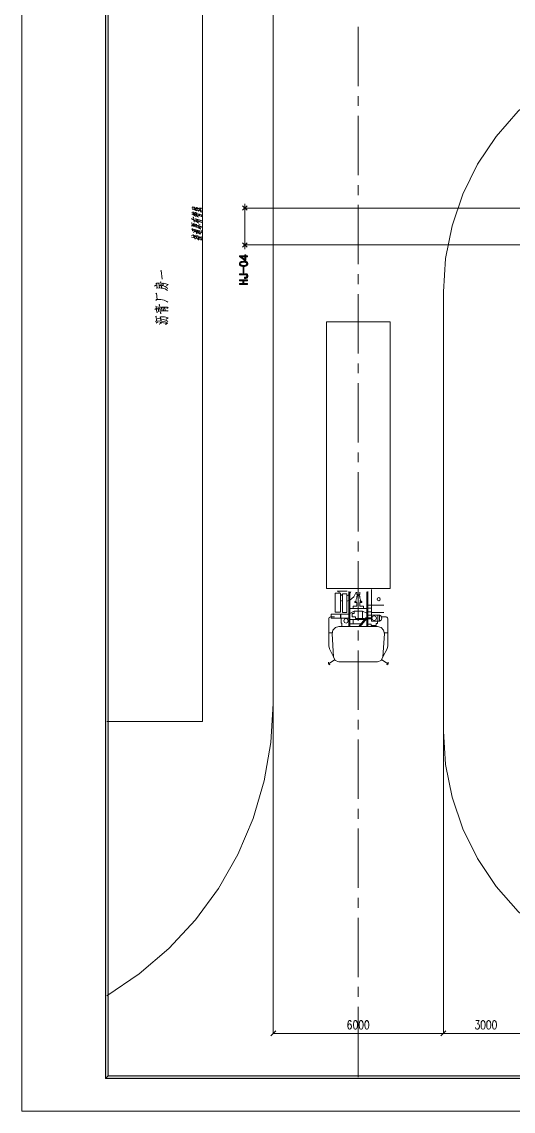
# Model space of a CAD drawing. Header units: millimetres. Extents: x 803 to 707111, y 130 to 2706464.
# Drawn here: x 606199 to 623530, y 2635190 to 2673621 of the extents above; entities that cross this region are included whole.
import ezdxf

# ---------------------------------------------------------------- set-up
doc = ezdxf.new("R2010")
doc.units = ezdxf.units.MM

msp = doc.modelspace()

# ---------------------------------------------------------------- hatches: boundary and pattern name
h = msp.add_hatch(color=0)
h.dxf.hatch_style = 2
h.paths.add_polyline_path([(609149, 2705314), (609249, 2705214), (609249, 2636440), (609149, 2636340)])
h = msp.add_hatch(color=0)
h.paths.add_polyline_path([(614003, 2664992), (613981, 2664993), (613945, 2665000), (613932, 2665005), (613919, 2665011), (613898, 2665026), (613889, 2665037), (613881, 2665047), (613872, 2665071), (613872, 2665086), (613872, 2665101), (613885, 2665126), (613897, 2665138), (613909, 2665149), (613940, 2665163), (613958, 2665166), (613977, 2665170), (614019, 2665171), (614043, 2665171), (614068, 2665169), (614107, 2665161), (614122, 2665153), (614137, 2665147), (614158, 2665125), (614164, 2665111), (614170, 2665096), (614168, 2665068), (614162, 2665053), (614154, 2665039), (614135, 2665019), (614123, 2665013), (614112, 2665007), (614087, 2664998), (614074, 2664996), (614061, 2664993), (614025, 2664992)])
h.paths.add_polyline_path([(613993, 2665028), (614016, 2665026), (614057, 2665027), (614075, 2665032), (614094, 2665036), (614119, 2665050), (614127, 2665059), (614135, 2665069), (614138, 2665089), (614133, 2665099), (614128, 2665109), (614110, 2665124), (614095, 2665128), (614082, 2665133), (614051, 2665138), (614035, 2665138), (614019, 2665138), (613989, 2665136), (613975, 2665135), (613961, 2665134), (613937, 2665126), (613926, 2665120), (613916, 2665114), (613904, 2665097), (613904, 2665086), (613903, 2665076), (613914, 2665057), (613925, 2665049), (613936, 2665041), (613970, 2665031)])
h = msp.add_hatch(color=0)
h.paths.add_polyline_path([(614100, 2665328), (614100, 2665198), (614071, 2665198), (613874, 2665335), (613874, 2665360), (614071, 2665360), (614071, 2665400), (614100, 2665400), (614100, 2665360), (614164, 2665360), (614164, 2665328)])
h.paths.add_polyline_path([(614071, 2665328), (613938, 2665328), (614071, 2665234)])
h = msp.add_hatch(color=0)
h.dxf.hatch_style = 2
h.paths.add_polyline_path([(614031, 2664962), (614031, 2664770), (614004, 2664770), (614004, 2664962)])
h = msp.add_hatch(color=0)
h.dxf.hatch_style = 2
h.paths.add_polyline_path([(614070, 2664735), (614095, 2664735), (614134, 2664724), (614145, 2664712), (614157, 2664701), (614169, 2664670), (614169, 2664651), (614169, 2664633), (614158, 2664603), (614146, 2664591), (614135, 2664580), (614098, 2664568), (614073, 2664568), (614054, 2664568), (614054, 2664607), (614078, 2664607), (614093, 2664607), (614115, 2664613), (614121, 2664619), (614127, 2664626), (614134, 2664640), (614134, 2664649), (614134, 2664661), (614127, 2664679), (614120, 2664684), (614113, 2664690), (614089, 2664696), (614071, 2664696), (613877, 2664696), (613877, 2664735)])
h = msp.add_hatch(color=0)
h.dxf.hatch_style = 2
h.paths.add_polyline_path([(614165, 2664523), (614165, 2664484), (614031, 2664484), (614031, 2664388), (614165, 2664388), (614165, 2664349), (613877, 2664349), (613877, 2664388), (613999, 2664388), (613999, 2664484), (613877, 2664484), (613877, 2664523)])
h = msp.add_hatch(color=0)
h.dxf.hatch_style = 2
h.paths.add_polyline_path([(609149, 2636340), (609249, 2636440), (705861, 2636440), (705961, 2636340)])

# ---------------------------------------------------------------- linework, layer by layer
at = {"color": 0, "lineweight": 0}
for points in [[(707111, 2635190), (707111, 2706464), (606199, 2706464), (606199, 2635190)], [(609149, 2705314), (609249, 2705214), (609249, 2636440), (609149, 2636340)], [(614067, 2667049), (614067, 2665749), (626066, 2665749), (626066, 2667049)], [(614003, 2664992), (613981, 2664993), (613945, 2665000), (613932, 2665005), (613919, 2665011), (613898, 2665026), (613889, 2665037), (613881, 2665047), (613872, 2665071), (613872, 2665086), (613872, 2665101), (613885, 2665126), (613897, 2665138), (613909, 2665149), (613940, 2665163), (613958, 2665166), (613977, 2665170), (614019, 2665171), (614043, 2665171), (614068, 2665169), (614107, 2665161), (614122, 2665153), (614137, 2665147), (614158, 2665125), (614164, 2665111), (614170, 2665096), (614168, 2665068), (614162, 2665053), (614154, 2665039), (614135, 2665019), (614123, 2665013), (614112, 2665007), (614087, 2664998), (614074, 2664996), (614061, 2664993), (614025, 2664992)], [(614100, 2665328), (614100, 2665198), (614071, 2665198), (613874, 2665335), (613874, 2665360), (614071, 2665360), (614071, 2665400), (614100, 2665400), (614100, 2665360), (614164, 2665360), (614164, 2665328)], [(614071, 2665328), (613938, 2665328), (614071, 2665234)], [(613993, 2665028), (614016, 2665026), (614057, 2665027), (614075, 2665032), (614094, 2665036), (614119, 2665050), (614127, 2665059), (614135, 2665069), (614138, 2665089), (614133, 2665099), (614128, 2665109), (614110, 2665124), (614095, 2665128), (614082, 2665133), (614051, 2665138), (614035, 2665138), (614019, 2665138), (613989, 2665136), (613975, 2665135), (613961, 2665134), (613937, 2665126), (613926, 2665120), (613916, 2665114), (613904, 2665097), (613904, 2665086), (613903, 2665076), (613914, 2665057), (613925, 2665049), (613936, 2665041), (613970, 2665031)], [(614031, 2664962), (614031, 2664770), (614004, 2664770), (614004, 2664962)], [(614070, 2664735), (614095, 2664735), (614134, 2664724), (614145, 2664712), (614157, 2664701), (614169, 2664670), (614169, 2664651), (614169, 2664633), (614158, 2664603), (614146, 2664591), (614135, 2664580), (614098, 2664568), (614073, 2664568), (614054, 2664568), (614054, 2664607), (614078, 2664607), (614093, 2664607), (614115, 2664613), (614121, 2664619), (614127, 2664626), (614134, 2664640), (614134, 2664649), (614134, 2664661), (614127, 2664679), (614120, 2664684), (614113, 2664690), (614089, 2664696), (614071, 2664696), (613877, 2664696), (613877, 2664735)], [(614165, 2664523), (614165, 2664484), (614031, 2664484), (614031, 2664388), (614165, 2664388), (614165, 2664349), (613877, 2664349), (613877, 2664388), (613999, 2664388), (613999, 2664484), (613877, 2664484), (613877, 2664523)], [(618825, 2653292), (618841, 2653253), (618825, 2653214), (618786, 2653198), (618747, 2653214), (618731, 2653253), (618747, 2653292), (618786, 2653308)], [(617582, 2652543), (617637, 2652566), (617692, 2652543), (617714, 2652488), (617692, 2652433), (617637, 2652410), (617582, 2652433), (617559, 2652488)], [(618566, 2652642), (618623, 2652666), (618681, 2652642), (618704, 2652585), (618681, 2652527), (618623, 2652503), (618566, 2652527), (618542, 2652585)], [(617957, 2638385), (617927, 2638371), (617907, 2638328), (617897, 2638256), (617897, 2638213), (617907, 2638142), (617927, 2638099), (617957, 2638085), (617977, 2638085), (618007, 2638099), (618027, 2638142), (618037, 2638213), (618037, 2638256), (618027, 2638328), (618007, 2638371), (617977, 2638385)], [(618157, 2638385), (618127, 2638371), (618107, 2638328), (618097, 2638256), (618097, 2638213), (618107, 2638142), (618127, 2638099), (618157, 2638085), (618177, 2638085), (618207, 2638099), (618227, 2638142), (618237, 2638213), (618237, 2638256), (618227, 2638328), (618207, 2638371), (618177, 2638385)], [(618357, 2638385), (618327, 2638371), (618307, 2638328), (618297, 2638256), (618297, 2638213), (618307, 2638142), (618327, 2638099), (618357, 2638085), (618377, 2638085), (618407, 2638099), (618427, 2638142), (618437, 2638213), (618437, 2638256), (618427, 2638328), (618407, 2638371), (618377, 2638385)], [(622456, 2638385), (622426, 2638371), (622406, 2638328), (622396, 2638256), (622396, 2638213), (622406, 2638142), (622426, 2638099), (622456, 2638085), (622476, 2638085), (622506, 2638099), (622526, 2638142), (622536, 2638213), (622536, 2638256), (622526, 2638328), (622506, 2638371), (622476, 2638385)], [(622657, 2638385), (622627, 2638371), (622606, 2638328), (622596, 2638256), (622596, 2638213), (622606, 2638142), (622627, 2638099), (622657, 2638085), (622676, 2638085), (622706, 2638099), (622727, 2638142), (622736, 2638213), (622736, 2638256), (622727, 2638328), (622706, 2638371), (622676, 2638385)], [(622856, 2638385), (622827, 2638371), (622806, 2638328), (622797, 2638256), (622797, 2638213), (622806, 2638142), (622827, 2638099), (622856, 2638085), (622876, 2638085), (622906, 2638099), (622926, 2638142), (622936, 2638213), (622936, 2638256), (622926, 2638328), (622906, 2638371), (622876, 2638385)], [(609149, 2636340), (609249, 2636440), (705861, 2636440), (705961, 2636340)]]:
    msp.add_lwpolyline(points, close=True, dxfattribs=at)
for points in [[(615067, 2649574), (615067, 2681153)], [(612567, 2678939), (612567, 2648941)], [(618067, 2673446), (618067, 2671351)], [(630066, 2673098), (628891, 2673022), (627737, 2672792), (626622, 2672413), (625566, 2671893), (624587, 2671239), (623702, 2670463), (622926, 2669577), (622272, 2668599), (621752, 2667543), (621373, 2666428), (621144, 2665274), (621067, 2664099)], [(618067, 2671002), (618067, 2670652)], [(618067, 2670303), (618067, 2668208)], [(618067, 2667858), (618067, 2667509)], [(612211, 2667076), (612237, 2667089), (612262, 2667080)], [(613988, 2666970), (614147, 2667128)], [(614147, 2666970), (613988, 2667128)], [(614067, 2665594), (614067, 2667204)], [(618067, 2667160), (618067, 2665065)], [(612224, 2666829), (612196, 2666833)], [(612214, 2667061), (612199, 2667056)], [(612230, 2666887), (612199, 2666888)], [(612243, 2667013), (612211, 2667013)], [(612214, 2667061), (612344, 2667033), (612457, 2667017), (612526, 2667026), (612542, 2667040), (612470, 2667052)], [(612224, 2666829), (612312, 2666780), (612353, 2666747)], [(612256, 2666869), (612246, 2666921), (612230, 2666917)], [(612230, 2666887), (612299, 2666843)], [(612275, 2666807), (612259, 2666854), (612237, 2666852)], [(612293, 2666569), (612281, 2666566), (612256, 2666724), (612237, 2666723)], [(612243, 2667013), (612363, 2666949), (612341, 2666993)], [(612306, 2666879), (612271, 2666876)], [(612299, 2667013), (612278, 2667013)], [(612306, 2666818), (612278, 2666813)], [(612334, 2667012), (612325, 2667008), (612293, 2667081), (612281, 2667076)], [(612296, 2666833), (612318, 2666839), (612344, 2666830)], [(612299, 2667013), (612438, 2666937), (612416, 2666980)], [(612306, 2666879), (612318, 2666873)], [(612306, 2666818), (612337, 2666805)], [(612360, 2666773), (612334, 2666892), (612315, 2666892), (612341, 2666895), (612388, 2666864)], [(612388, 2666993), (612356, 2667072), (612341, 2667070)], [(612366, 2666772), (612341, 2666771)], [(612385, 2666795), (612378, 2666849), (612360, 2666849), (612378, 2666849), (612441, 2666832), (612448, 2666782)], [(612385, 2666795), (612366, 2666794)], [(612366, 2666772), (612435, 2666734)], [(612400, 2667058), (612381, 2667056)], [(612385, 2666795), (612552, 2666751), (612536, 2666748)], [(612388, 2666993), (612394, 2666996)], [(612400, 2667058), (612476, 2667002), (612517, 2666969), (612536, 2666947)], [(612511, 2666905), (612533, 2666908), (612464, 2666974)], [(612482, 2666769), (612476, 2666829), (612464, 2666831), (612476, 2666832), (612542, 2666813), (612545, 2666752)], [(612199, 2666669), (612177, 2666666)], [(612196, 2666424), (612177, 2666423)], [(612214, 2666417), (612199, 2666532), (612186, 2666532)], [(612196, 2666424), (612356, 2666376), (612422, 2666353), (612514, 2666305)], [(612199, 2666669), (612372, 2666569), (612441, 2666520)], [(612208, 2666469), (612214, 2666472), (612262, 2666448)], [(612268, 2666429), (612243, 2666430)], [(612265, 2666500), (612249, 2666499), (612265, 2666498), (612372, 2666469), (612356, 2666474), (612369, 2666402)], [(612265, 2666500), (612275, 2666428)], [(612268, 2666429), (612394, 2666396)], [(612325, 2666413), (612312, 2666471), (612299, 2666472)], [(612325, 2666663), (612337, 2666668)], [(612337, 2666666), (612325, 2666663)], [(612347, 2666597), (612328, 2666596)], [(612337, 2666668), (612350, 2666595)], [(612337, 2666666), (612530, 2666615), (612561, 2666600), (612507, 2666597)], [(612347, 2666597), (612558, 2666539), (612545, 2666538)], [(612375, 2666429), (612385, 2666433), (612511, 2666399), (612549, 2666381), (612495, 2666383)], [(612378, 2666639), (612385, 2666642)], [(612385, 2666642), (612394, 2666585)], [(612413, 2666439), (612454, 2666462), (612485, 2666457)], [(612448, 2666389), (612416, 2666391)], [(612454, 2666569), (612445, 2666628), (612435, 2666627)], [(612448, 2666389), (612507, 2666334)], [(612202, 2666024), (612180, 2666023)], [(612227, 2666089), (612183, 2666082)], [(612237, 2666244), (612218, 2666243), (612208, 2666310), (612196, 2666312), (612214, 2666312), (612278, 2666263)], [(612202, 2666024), (612511, 2665941), (612555, 2665925), (612517, 2665914)], [(612284, 2666036), (612262, 2666034), (612243, 2666112), (612227, 2666113)], [(612227, 2666089), (612252, 2666078)], [(612262, 2666204), (612240, 2666195)], [(612259, 2666253), (612281, 2666270), (612296, 2666265)], [(612262, 2666204), (612278, 2666197)], [(612296, 2666086), (612271, 2666084)], [(612306, 2665963), (612287, 2666028), (612275, 2666025)], [(612322, 2666047), (612281, 2666048)], [(612296, 2666293), (612284, 2666293), (612296, 2666293), (612476, 2666243), (612504, 2666232), (612470, 2666224)], [(612299, 2666226), (612284, 2666222)], [(612296, 2666293), (612309, 2666225)], [(612296, 2666086), (612347, 2666057)], [(612299, 2666226), (612488, 2666175), (612479, 2666174)], [(612306, 2666248), (612322, 2666251), (612479, 2666207), (612473, 2666206)], [(612306, 2665963), (612328, 2665966)], [(612322, 2666047), (612347, 2666034)], [(612375, 2666009), (612363, 2666006), (612347, 2666097), (612334, 2666094)], [(612356, 2666149), (612344, 2666186), (612394, 2666166), (612416, 2666166), (612441, 2666164), (612479, 2666141), (612488, 2666115), (612482, 2666139), (612545, 2666207), (612536, 2666256)], [(612366, 2666221), (612356, 2666215), (612347, 2666274)], [(612438, 2665931), (612350, 2666004)], [(612356, 2666149), (612369, 2666150)], [(612385, 2666036), (612360, 2666038)], [(612385, 2666036), (612476, 2665988), (612526, 2666033), (612552, 2666026)], [(612432, 2665973), (612413, 2666087), (612397, 2666085)], [(612426, 2666200), (612407, 2666199), (612400, 2666259)], [(612410, 2666042), (612451, 2666036), (612520, 2665989), (612542, 2665947)], [(612438, 2665931), (612416, 2665925)], [(612432, 2665973), (612445, 2665978)], [(613988, 2665828), (614147, 2665670)], [(614147, 2665828), (613988, 2665670)], [(611147, 2664543), (611111, 2664848), (611087, 2664833)], [(610977, 2664237), (610953, 2664395), (610926, 2664385), (610962, 2664401), (611052, 2664401), (611036, 2664401), (611056, 2664234)], [(611151, 2664253), (611127, 2664237), (611107, 2664448), (611084, 2664439)], [(611147, 2664543), (611154, 2664559)], [(611190, 2664310), (611182, 2664388), (611154, 2664379), (611190, 2664398), (611280, 2664382), (611359, 2664351), (611304, 2664313)], [(618067, 2664716), (618067, 2664366)], [(610883, 2664297), (610922, 2664329), (610950, 2664319)], [(610973, 2663825), (610950, 2664042), (610922, 2664026)], [(610966, 2664237), (610934, 2664222)], [(610966, 2664237), (611111, 2664228), (611257, 2664196), (611339, 2664146)], [(611091, 2664335), (611068, 2664310)], [(611091, 2664335), (611115, 2664326)], [(611166, 2664313), (611127, 2664297)], [(611166, 2664313), (611257, 2664288), (611312, 2664250), (611343, 2664206)], [(618067, 2664017), (618067, 2661922)], [(621067, 2648601), (621067, 2664099)], [(610950, 2663819), (610930, 2663790)], [(610950, 2663819), (611107, 2663819), (611218, 2663796), (611316, 2663759), (611355, 2663734)], [(611111, 2663349), (611095, 2663333), (611060, 2663652), (611036, 2663636)], [(610914, 2663494), (610891, 2663475)], [(610914, 2663494), (611076, 2663494)], [(610989, 2663390), (610966, 2663371), (610942, 2663585), (610926, 2663573)], [(611036, 2663418), (611024, 2663406), (611009, 2663570), (611001, 2663557)], [(611123, 2663554), (611103, 2663541), (611127, 2663554), (611336, 2663554), (611363, 2663545), (611320, 2663507)], [(611142, 2663422), (611119, 2663412)], [(611123, 2663554), (611139, 2663422)], [(611142, 2663422), (611359, 2663422), (611339, 2663409)], [(611190, 2663526), (611170, 2663516)], [(611190, 2663526), (611202, 2663428)], [(611253, 2663422), (611245, 2663529), (611225, 2663519)], [(610914, 2663050), (610953, 2663066), (611123, 2663057), (611261, 2663031), (611355, 2662984)], [(610950, 2663069), (610934, 2663239), (610918, 2663227)], [(610973, 2663022), (610938, 2662987)], [(611017, 2663154), (610973, 2663138)], [(610973, 2663022), (611009, 2663025)], [(611017, 2663154), (611135, 2663135), (611276, 2663094), (611355, 2663047)], [(611084, 2662990), (611052, 2662943)], [(611107, 2663072), (611091, 2663217), (611072, 2663204), (611099, 2663217), (611233, 2663208), (611363, 2663173), (611296, 2663129)], [(611327, 2662981), (611072, 2663028)], [(611084, 2662990), (611131, 2662990)], [(611107, 2663072), (611123, 2663088)], [(611327, 2662981), (611269, 2662946)], [(619189, 2663040), (616945, 2663040)], [(616945, 2663040), (616945, 2653633)], [(619189, 2653633), (619189, 2663040)], [(618067, 2661572), (618067, 2661223)], [(618067, 2660874), (618067, 2658779)], [(618067, 2658430), (618067, 2658080)], [(618067, 2657731), (618067, 2655636)], [(618067, 2655287), (618067, 2654937)], [(618067, 2654588), (618067, 2652493)], [(616945, 2653633), (619189, 2653633)], [(617248, 2653461), (617248, 2652791)], [(617434, 2653461), (617248, 2653461)], [(617669, 2653535), (617323, 2653535)], [(617405, 2653461), (617374, 2653535)], [(617434, 2652791), (617434, 2653461)], [(617511, 2653376), (617434, 2653425)], [(617511, 2653437), (617511, 2652779)], [(617664, 2653437), (617511, 2653437)], [(617664, 2652779), (617664, 2653437)], [(617729, 2653408), (617664, 2653373)], [(617729, 2652288), (617729, 2653523)], [(617765, 2652288), (617765, 2653517)], [(617803, 2653512), (617765, 2653444)], [(617986, 2653496), (617908, 2653332), (617765, 2653219)], [(617977, 2653219), (618011, 2653288)], [(618011, 2653431), (618011, 2653495)], [(618036, 2653407), (618011, 2653431)], [(618011, 2653349), (618036, 2653384)], [(618011, 2653288), (618011, 2653349)], [(618036, 2653384), (618036, 2653407)], [(618097, 2653407), (618122, 2653431)], [(618097, 2653384), (618097, 2653407)], [(618122, 2653349), (618097, 2653384)], [(618122, 2653431), (618122, 2653495)], [(618122, 2653288), (618122, 2653349)], [(618156, 2653219), (618122, 2653288)], [(618368, 2652599), (618368, 2653517)], [(618405, 2652599), (618405, 2653523)], [(618527, 2653595), (618527, 2652782)], [(617511, 2653188), (617434, 2653211)], [(617729, 2653204), (617664, 2653186)], [(617758, 2652921), (618368, 2652921)], [(617881, 2653011), (618010, 2653011)], [(617881, 2652921), (617881, 2653011)], [(617942, 2653166), (617996, 2653166)], [(617942, 2653130), (617942, 2653166)], [(618010, 2653130), (617942, 2653130)], [(617996, 2653194), (617977, 2653219)], [(617996, 2653166), (617996, 2653194)], [(618010, 2653011), (618010, 2653130)], [(618124, 2653011), (618124, 2653130)], [(618124, 2653130), (618192, 2653130)], [(618252, 2653011), (618124, 2653011)], [(618137, 2653194), (618156, 2653219)], [(618137, 2653166), (618137, 2653194)], [(618192, 2653166), (618137, 2653166)], [(618192, 2653130), (618192, 2653166)], [(618252, 2652921), (618252, 2653011)], [(618527, 2653044), (618405, 2653044)], [(618527, 2652936), (618405, 2652936)], [(618968, 2653037), (618527, 2653037)], [(617028, 2652572), (617045, 2652612), (617085, 2652629)], [(617028, 2652572), (617028, 2651606)], [(617233, 2652629), (617085, 2652629)], [(617110, 2652720), (617110, 2652581)], [(617440, 2652720), (617110, 2652720)], [(617110, 2652581), (617440, 2652581)], [(617248, 2652791), (617434, 2652791)], [(617440, 2652581), (617440, 2652720)], [(617729, 2652720), (617453, 2652720)], [(617453, 2652720), (617453, 2652581)], [(617453, 2652581), (617729, 2652581)], [(617466, 2652581), (617466, 2652404)], [(617511, 2652779), (617664, 2652779)], [(617926, 2652826), (617765, 2652748)], [(618283, 2652536), (617765, 2652536)], [(617856, 2652744), (617926, 2652744)], [(617856, 2652626), (617856, 2652744)], [(617963, 2652626), (617856, 2652626)], [(617884, 2652382), (617884, 2652536)], [(617926, 2652826), (618211, 2652826)], [(617926, 2652744), (617926, 2652826)], [(617963, 2652568), (617963, 2652626)], [(618211, 2652568), (617963, 2652568)], [(618086, 2652288), (618333, 2652599)], [(618134, 2652288), (618352, 2652561)], [(618211, 2652826), (618368, 2652757)], [(618211, 2652826), (618211, 2652568)], [(618211, 2652568), (618269, 2652568)], [(618269, 2652568), (618269, 2652553)], [(618269, 2652553), (618297, 2652553)], [(618333, 2652599), (618531, 2652599)], [(618352, 2652561), (618531, 2652561)], [(618368, 2652288), (618368, 2652561)], [(618405, 2652810), (618527, 2652810)], [(618405, 2652687), (618811, 2652687)], [(618405, 2652288), (618405, 2652561)], [(618527, 2652782), (618968, 2652782)], [(618531, 2652482), (618531, 2652782)], [(618811, 2652482), (618531, 2652482)], [(618741, 2652482), (618741, 2652394)], [(618754, 2652482), (618754, 2652687)], [(618811, 2652687), (618874, 2652652), (618899, 2652585), (618874, 2652517), (618811, 2652482)], [(618811, 2652482), (618811, 2652687)], [(618889, 2652629), (619048, 2652629)], [(619048, 2652629), (619077, 2652621), (619098, 2652600), (619105, 2652572)], [(619105, 2652572), (619105, 2651606)], [(617146, 2652032), (617173, 2652158), (617261, 2652253), (617386, 2652288)], [(617386, 2652288), (618067, 2652288)], [(617466, 2652404), (617485, 2652404)], [(617485, 2652404), (617485, 2652288)], [(618161, 2652382), (617765, 2652382)], [(618747, 2652288), (618067, 2652288)], [(618067, 2652143), (618067, 2651794)], [(618516, 2652367), (618405, 2652367)], [(618516, 2652325), (618516, 2652367)], [(618701, 2652325), (618516, 2652325)], [(618741, 2652394), (618701, 2652394)], [(618701, 2652394), (618701, 2652325)], [(618747, 2652288), (618872, 2652253), (618961, 2652158), (618988, 2652032)], [(617146, 2652070), (617028, 2652070)], [(617196, 2651217), (617146, 2652032)], [(618938, 2651217), (618988, 2652032)], [(618987, 2652070), (619105, 2652070)], [(617053, 2651504), (617028, 2651606)], [(617053, 2651504), (617196, 2651220)], [(618067, 2651445), (618067, 2649350)], [(619081, 2651504), (618938, 2651220)], [(619105, 2651606), (619081, 2651504)], [(615067, 2651006), (615067, 2637932)], [(617011, 2651026), (617061, 2650940)], [(617017, 2650972), (617011, 2651026)], [(617061, 2650940), (617017, 2650972)], [(617232, 2651117), (617036, 2650983)], [(617383, 2651041), (617255, 2651092), (617196, 2651217)], [(617383, 2651041), (618067, 2651041)], [(618750, 2651041), (618067, 2651041)], [(618938, 2651217), (618879, 2651092), (618750, 2651041)], [(618902, 2651117), (619098, 2650983)], [(619123, 2651026), (619072, 2650940)], [(619072, 2650940), (619117, 2650972)], [(619117, 2650972), (619123, 2651026)], [(609199, 2639260), (610342, 2640031), (611388, 2640928), (612325, 2641939), (613139, 2643051), (613821, 2644250), (614361, 2645518), (614751, 2646840), (614988, 2648198), (615067, 2649574)], [(621067, 2649586), (621067, 2637932)], [(621067, 2649586), (621067, 2637932)], [(612567, 2648941), (609199, 2648941)], [(618067, 2649001), (618067, 2648651)], [(618067, 2648302), (618067, 2646207)], [(621067, 2648601), (621144, 2647426), (621373, 2646271), (621752, 2645157), (622272, 2644101), (622926, 2643122), (623702, 2642237), (624587, 2641461), (625566, 2640807), (626622, 2640286), (627737, 2639908), (628891, 2639678), (630066, 2639601)], [(618067, 2645857), (618067, 2645508)], [(618067, 2645159), (618067, 2643064)], [(618067, 2642715), (618067, 2642366)], [(618067, 2642016), (618067, 2639921)], [(618067, 2639572), (618067, 2639222)], [(618067, 2638873), (618067, 2636390)], [(617817, 2638342), (617807, 2638371), (617777, 2638385), (617757, 2638385), (617727, 2638371), (617707, 2638328), (617697, 2638256), (617697, 2638185), (617707, 2638128), (617727, 2638099), (617757, 2638085), (617767, 2638085), (617797, 2638099), (617817, 2638128), (617827, 2638170), (617827, 2638185), (617817, 2638228), (617797, 2638256), (617767, 2638271), (617757, 2638271), (617727, 2638256), (617707, 2638228), (617697, 2638185)], [(622216, 2638385), (622326, 2638385), (622266, 2638271), (622296, 2638271), (622317, 2638256), (622326, 2638242), (622336, 2638199), (622336, 2638170), (622326, 2638128), (622307, 2638099), (622277, 2638085), (622247, 2638085), (622216, 2638099), (622207, 2638113), (622196, 2638142)], [(615157, 2638025), (614977, 2637845)], [(621067, 2637935), (615067, 2637935)], [(621156, 2638025), (620977, 2637845)], [(620977, 2637845), (621156, 2638025)], [(624066, 2637935), (621067, 2637935)]]:
    msp.add_lwpolyline(points, dxfattribs=at)

doc.saveas('drawing.dxf')
